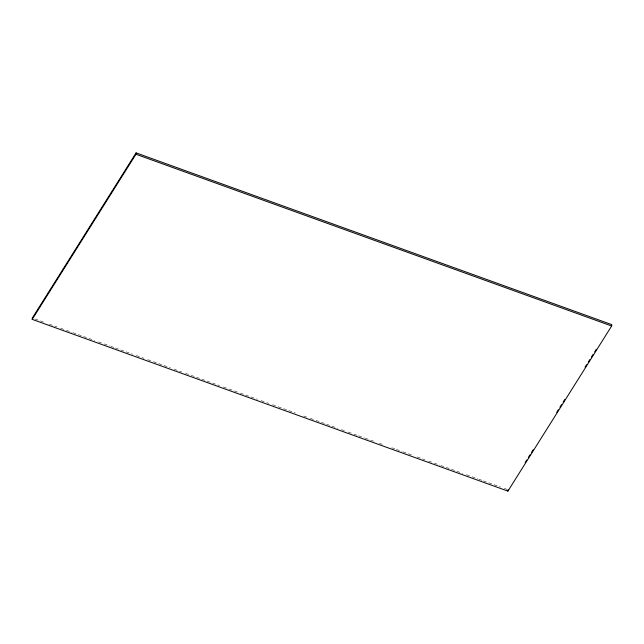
<?xml version="1.0" encoding="UTF-8"?>
<svg xmlns="http://www.w3.org/2000/svg" width="644" height="644" viewBox="0 0 644 644"><rect width="100%" height="100%" fill="white"/><g stroke="black" fill="none" stroke-linecap="round" stroke-linejoin="round"><path stroke-width="0.48" stroke-dasharray="3.22 2.42" d="M35.17 319.022L45.579 322.781M49.363 324.141L56.93 326.878M60.705 328.239L65.438 329.945M66.38 330.292L72.056 332.336M73.005 332.682L94.757 340.531M98.54 341.9L103.265 343.606M104.215 343.944L109.891 345.997M110.832 346.335L114.616 347.704M115.566 348.042L132.583 354.192M136.367 355.56L141.1 357.267M142.042 357.605L143.934 358.289M147.718 359.658L152.451 361.365M153.393 361.703L170.418 367.853M174.202 369.213L181.769 371.95M185.553 373.311L190.278 375.017M191.228 375.363L219.596 385.603M223.379 386.972L228.105 388.678M229.055 389.016L239.455 392.776M240.405 393.114L257.431 399.264M261.206 400.632L265.94 402.339M266.882 402.677L268.773 403.361M272.557 404.73L277.29 406.436M278.232 406.775L295.258 412.925M303.767 415.992L306.608 417.022M310.392 418.383L315.117 420.089M316.067 420.435L337.818 428.284M341.602 429.653L344.435 430.675M348.219 432.044L352.952 433.75M353.894 434.096L357.678 435.457M358.627 435.803L364.295 437.848M365.245 438.194L375.645 441.945M379.429 443.314L382.27 444.336M391.729 447.749L395.505 449.118M396.454 449.456L402.13 451.508M403.072 451.846L413.48 455.606M417.264 456.966L424.831 459.703M428.614 461.064L433.34 462.778M434.281 463.116L439.957 465.169M440.907 465.507L462.658 473.364M466.441 474.725L471.166 476.431M472.116 476.777L477.792 478.822M478.734 479.168L482.517 480.529M483.467 480.875L500.485 487.017M504.268 488.385L507.11 489.408"/><path stroke-width="0.97" d="M32.2 319.36L32.337 317.999L136.085 152.886L611.8 324.64L611.663 326.001L507.915 491.114L32.2 319.36L135.948 154.246L136.085 152.886M507.915 491.114L508.052 489.754M525.166 462.513L526.768 459.961M528.378 457.409L529.98 454.857M531.582 452.305L533.192 449.745M556.722 412.305L558.324 409.745M559.926 407.193L561.528 404.641M563.138 402.089L564.74 399.538M585.058 367.193L586.668 364.641M588.27 362.089L589.872 359.537M591.482 356.985L593.084 354.425M594.686 351.874L596.288 349.322M135.948 154.246L611.663 326.001"/></g></svg>
